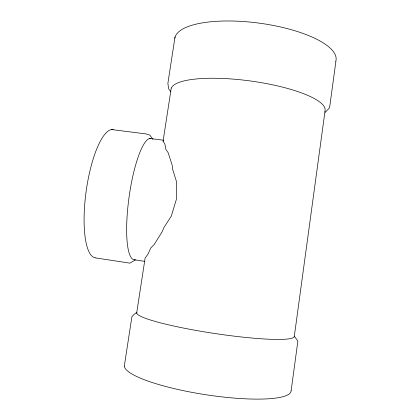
<?xml version="1.0" encoding="UTF-8"?>
<svg xmlns="http://www.w3.org/2000/svg" width="420" height="420" viewBox="0 0 420 420"><rect width="100%" height="100%" fill="white"/><g stroke="black" fill="none" stroke-linecap="round" stroke-linejoin="round"><path stroke-width="0.63" d="M325.001 111.237L294.32 336.247L297.885 341.003L291.17 390.421M335.895 61.331L329.574 107.819L325.127 112.46M124.289 366.182L131.906 316.733L133.99 314.475L136.983 312.254M175.03 36.939L167.864 83.444L168.714 88.898L170.872 91.712M136.652 313.178L145.126 258.043L148.06 254.032L150.77 247.973L154.187 244.535L162.236 231.63L163.769 227.803L171.25 216.227L176.458 199.075L176.489 181.629L172.657 169.386L172.289 165.596L168.21 152.806L165.874 149.394L164.913 144.181L163.081 141.183L171.245 88.074M163.081 141.183L163.548 140.207L149.572 138.427M135.571 259.775L129.938 263.146L95.839 257.959M111.442 129.533L146.081 133.928L149.814 135.109L152.996 139.429M134.363 259.786L144.858 261.371M294.205 336.226A79.669 8.846 8.6 0 1 218.127 334A79.669 8.846 8.6 0 1 136.752 313.189M134.379 259.697A61.22 13.524 -82.1 0 1 128.909 198.298A61.22 13.524 -82.1 0 1 150.78 138.38M171.344 88.09A77.737 18.984 7.8 0 1 254.625 81.58A77.737 18.984 7.8 0 1 324.886 111.221M95.855 257.87A64.748 18.202 -82.1 0 1 86.048 192.029A64.748 18.202 -82.1 0 1 113.253 129.591M174.835 38.183A81.349 26.35 7.6 0 1 261.329 23.436A81.349 26.35 7.6 0 1 335.78 61.32M291.055 390.406A84.315 16.495 8.8 0 1 209.528 395.278A84.315 16.495 8.8 0 1 124.388 366.193"/></g></svg>
